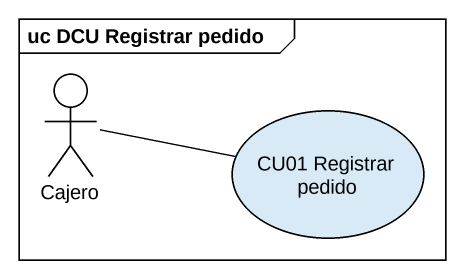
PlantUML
@startuml
mainframe uc DCU Registrar pedido
actor Cajero
usecase "CU01 Registrar pedido" as CU01_Registrar_pedido
Cajero -right- CU01_Registrar_pedido
@enduml
